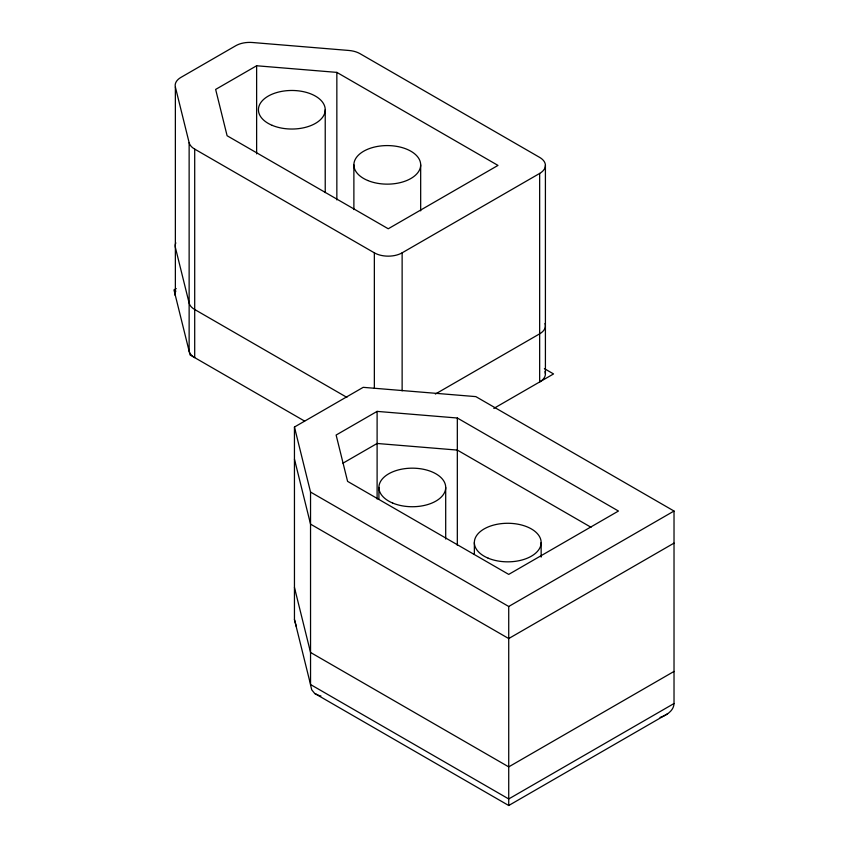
<?xml version="1.0" encoding="UTF-8"?>
<svg xmlns="http://www.w3.org/2000/svg" width="848" height="848" viewBox="0 0 848 848"><rect width="100%" height="100%" fill="white"/><g stroke="black" fill="none" stroke-linecap="round" stroke-linejoin="round"><path stroke-width="1.27" d="M545.412 165.413L545.412 373.936M296.376 626.619L294.457 619.676L294.447 427.032L363.209 387.335L475.845 396.62L674.022 511.037L674.022 703.522C673.853 710.274 667.408 714.673 661.694 716.846M667.609 713.772L508.726 805.505L314.682 693.452L311.704 689.784L310.548 684.866L310.538 492.052L294.447 427.032M256.626 65.762L215.646 89.422L227.105 135.744L388.246 228.769L497.988 165.413L336.847 72.387L256.626 65.762L256.626 153.859M176.267 288.606L173.978 289.931L190.069 354.952L304.623 421.096M175.366 87.015L189.136 142.687A19.642 11.342 0 0 0 194.701 149.11L374.35 252.831A19.642 11.342 0 0 0 402.132 252.831L539.657 173.437A19.642 11.342 0 0 0 539.657 157.399L359.997 53.668A19.642 11.342 0 0 0 348.888 50.467L252.46 42.506A19.642 11.342 0 0 0 235.786 45.718L180.921 77.401A19.642 11.342 0 0 0 175.366 87.015L175.366 295.539A19.642 11.342 0 0 1 175.843 290.991M377.106 411.386L336.126 435.045L347.585 481.367L508.726 574.393L618.457 511.037L457.326 418.011L377.106 411.386L377.106 499.027M435.374 394.044L539.657 333.836A19.642 11.342 0 0 0 544.999 323.491M342.952 463.188L377.106 443.472L457.326 450.087L591.035 527.286M493.812 408.418L553.553 373.936L544.384 368.647M310.538 492.052L508.726 606.479L674.022 511.037M674.022 543.123L508.726 638.555L310.538 524.138L294.447 459.107M674.022 671.436L508.726 766.878L310.538 652.462L294.447 587.431M674.022 703.522L508.726 798.954L310.538 684.537L294.447 619.506M661.429 716.952L660.094 717.419M320.915 695.954L320.003 695.795M319.283 695.636L314.82 693.558M346.885 397.373L194.701 309.509A19.642 11.342 0 0 1 189.136 303.096L175.366 247.425A19.642 11.342 0 0 1 175.843 242.867M541.151 542.561L541.151 557.115M539.657 173.437L539.657 381.96A19.642 11.342 0 0 0 544.999 371.615M508.726 606.479L508.726 805.526M474.361 542.561L474.361 554.465M457.326 418.011L457.326 545.338M445.698 487.452L445.698 539.042M420.672 164.862L420.672 210.876M402.132 252.831L402.132 390.886M378.908 487.452L378.908 499.355M374.35 252.831L374.35 388.257M353.881 164.862L353.881 209.562M336.847 72.387L336.847 199.916M325.229 109.752L325.229 192.581M194.701 149.11L194.701 357.633A19.642 11.342 0 0 1 189.136 351.21L189.136 142.687M488.162 558.175A33.401 19.281 0 0 0 540.971 544.554A33.401 19.281 0 0 0 494.13 524.954A33.401 19.281 0 0 0 488.162 558.175M392.709 503.065A33.401 19.281 0 0 0 445.529 489.444A33.401 19.281 0 0 0 398.687 469.845A33.401 19.281 0 0 0 392.709 503.065M272.229 125.366A33.401 19.281 0 0 0 325.049 111.745A33.401 19.281 0 0 0 278.208 92.146A33.401 19.281 0 0 0 272.229 125.366M367.682 180.476A33.401 19.281 0 0 0 420.502 166.844A33.401 19.281 0 0 0 373.661 147.255A33.401 19.281 0 0 0 367.682 180.476"/></g></svg>
